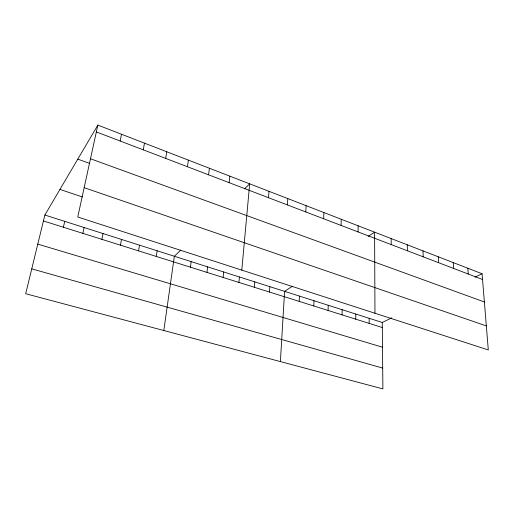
<?xml version="1.0" encoding="UTF-8"?>
<svg xmlns="http://www.w3.org/2000/svg" width="514" height="514" viewBox="0 0 514 514"><rect width="100%" height="100%" fill="white"/><g stroke="black" fill="none" stroke-linecap="round" stroke-linejoin="round"><path stroke-width="0.77" d="M358.085 231.936L358.136 225.794M355.759 319.175L355.81 314.048M342.067 314.87L342.163 309.698M341.11 225.447L341.232 219.253M328.08 310.469L328.228 305.265M323.679 218.791L323.891 212.545M313.791 305.978L313.996 300.729M305.785 211.948L306.081 205.658M299.193 301.39L299.456 296.103M280.393 361.593L284.595 291.367L292.389 286.24M287.403 204.925L287.795 198.577M269.484 292.042L269.856 286.677M268.514 197.71L269.002 191.311M254.366 287.287L254.803 281.884M238.914 282.43L239.421 276.982M241.779 270.12L249.688 183.839L244.491 188.837M223.121 277.464L223.693 271.977M229.128 182.663L229.829 176.154M206.969 272.388L207.611 266.856M208.588 174.811L209.404 168.251M190.45 267.19L191.169 261.62M163.818 330.528L174.349 256.268L180.787 250.08M187.449 166.735L188.387 160.124M156.262 256.441L157.143 250.787M165.688 158.415L166.748 151.752M138.568 250.877L139.525 245.178M143.271 149.85L144.466 143.13M120.443 245.178L121.497 239.434M101.888 239.338L103.025 233.555M120.167 141.022L121.51 134.25M82.876 233.362L84.116 227.529M97.84 125.095L77.755 217.004L488.3 349.944L482.074 273.744L97.84 125.095L44.866 215.032L25.7 293.719L382.891 388.905L382.268 322.471L391.745 317.838M63.395 227.233L64.732 221.361M368.178 236.395L374.603 232.167L374.963 313.244M475.032 277.181L482.074 273.744M31.759 268.848L382.699 368.082M37.785 244.118L382.5 347.22M43.427 220.956L382.313 327.527M44.866 215.032L382.268 322.471M59.965 189.396L82.465 196.99M84.161 187.674L486.34 325.921M77.8 159.122L89.674 163.401M90.483 158.768L484.381 301.981M96.349 131.918L482.55 279.494M467.836 268.231L468.254 274.033M453.252 262.59L453.611 268.443M438.301 256.807L438.603 262.705M422.977 250.877L423.215 256.827M407.268 244.799L407.435 250.793M391.148 238.56L391.244 244.606M369.174 318.301L369.174 323.396"/></g></svg>
